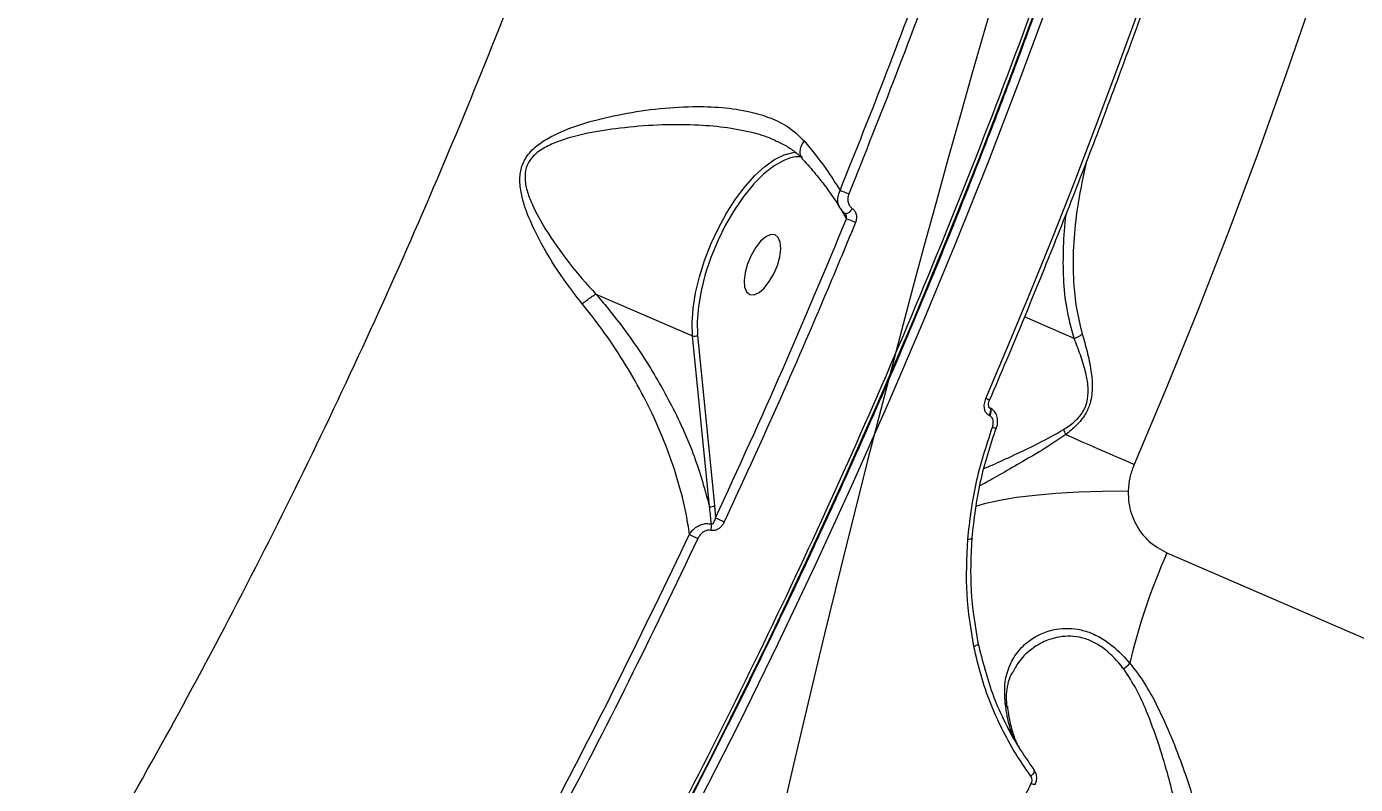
# Model space of a CAD drawing. Header units: millimetres. Extents: x -6104 to 7803, y -6013 to 4803.
# Drawn here: x 925.7 to 1109.6, y -1953 to -1848 of the extents above; entities that cross this region are included whole.
import ezdxf

# ---------------------------------------------------------------- set-up
doc = ezdxf.new("R2010")
doc.units = ezdxf.units.MM
for name, color, linetype in [('DIKOM_ОБЪЕКТ', 7, 'Continuous'), ('DIKOM_РАЗМЕР_ЗОНА', 7, 'Continuous'), ('DIKOM_РАЗМЕР_ОБЪЕКТА', 7, 'Continuous')]:
    doc.layers.add(name, color=color, linetype=linetype)
doc.styles.add('style1', font='arial.ttf', dxfattribs={"width": 0.8})
doc.dimstyles.new('1-50', dxfattribs={"dimtxt": 300, "dimasz": 200, "dimexe": 100, "dimexo": 0, "dimgap": 100, "dimtad": 1, "dimtxsty": 'style1', "dimcen": 200, "dimclrd": 7, "dimclre": 7, "dimclrt": 7, "dimadec": 1, "dimazin": 2, "dimtfac": 1, "dimtmove": 0, "dimatfit": 2, "dimfxl": 0, "dimlwd": 25, "dimlwe": 18, "dimarcsym": 0})

# ---------------------------------------------------------------- blocks, each defined once
blk = doc.blocks.new('*D10')
at = {"layer": 'Defpoints', "color": 0, "transparency": 16777216}
for p in [(-4094.65, -224.49), (3111.63, -1726.03), (3111.63, -4948.58)]:
    blk.add_point(p, dxfattribs=at)
at = {"layer": 'DIKOM_РАЗМЕР_ОБЪЕКТА', "color": 7, "lineweight": 18, "transparency": 16777216}
for p, q in [((-4094.65, -224.49), (-4094.65, -5048.58)), ((3111.63, -1726.03), (3111.63, -5048.58))]:
    blk.add_line(p, q, dxfattribs=at)
at = {"layer": 'DIKOM_РАЗМЕР_ОБЪЕКТА', "color": 7, "lineweight": 25, "transparency": 16777216}
blk.add_line((-3894.65, -4948.58), (2911.63, -4948.58), dxfattribs=at)
at = {"layer": 'DIKOM_РАЗМЕР_ОБЪЕКТА', "color": 7, "transparency": 16777216}
for points in [[(-3894.65, -4915.24), (-3894.65, -4981.91), (-4094.65, -4948.58)], [(2911.63, -4915.24), (2911.63, -4981.91), (3111.63, -4948.58)]]:
    blk.add_solid(points, dxfattribs=at)
at = {"layer": 'DIKOM_РАЗМЕР_ОБЪЕКТА', "color": 7, "transparency": 16777216, "insert": (-134.24, -4695.4), "char_height": 300, "attachment_point": 5, "style": 'style1'}
blk.add_mtext('7200', dxfattribs=at)
blk = doc.blocks.new('*D12')
at = {"layer": 'Defpoints', "color": 0, "transparency": 16777216}
for p in [(-6103.62, -69.94), (4675.35, -1132.87), (4675.35, -5913.06)]:
    blk.add_point(p, dxfattribs=at)
at = {"layer": 'DIKOM_РАЗМЕР_ЗОНА', "color": 7, "lineweight": 18, "transparency": 16777216}
for p, q in [((-6103.62, -69.94), (-6103.62, -6013.06)), ((4675.35, -1132.87), (4675.35, -6013.06))]:
    blk.add_line(p, q, dxfattribs=at)
at = {"layer": 'DIKOM_РАЗМЕР_ЗОНА', "color": 7, "lineweight": 25, "transparency": 16777216}
blk.add_line((-5903.62, -5913.06), (4475.35, -5913.06), dxfattribs=at)
at = {"layer": 'DIKOM_РАЗМЕР_ЗОНА', "color": 7, "transparency": 16777216}
for points in [[(-5903.62, -5879.73), (-5903.62, -5946.4), (-6103.62, -5913.06)], [(4475.35, -5879.73), (4475.35, -5946.4), (4675.35, -5913.06)]]:
    blk.add_solid(points, dxfattribs=at)
at = {"layer": 'DIKOM_РАЗМЕР_ЗОНА', "color": 7, "transparency": 16777216, "insert": (271.51, -5659.89), "char_height": 300, "attachment_point": 5, "style": 'style1'}
blk.add_mtext('10800', dxfattribs=at)

msp = doc.modelspace()

# ---------------------------------------------------------------- linework, layer by layer
at = {"layer": 'DIKOM_ОБЪЕКТ', "color": 7, "linetype": 'Continuous', "lineweight": 15}
for p, q in [((1039.157, -1874.692), (1038.533, -1873.539)), ((1004.476, -1885.114), (1017.855, -1890.908)), ((1070.666, -1891.248), (1063.8, -1888.275)), ((1018.548, -1890.78), (1020.88, -1914.386)), ((1020.187, -1914.515), (1017.855, -1890.908)), ((1058.987, -1900.87), (1058.909, -1900.836)), ((1058.992, -1901.957), (1058.914, -1901.924)), ((1020.88, -1914.386), (1021.041, -1916.081)), ((1083.514, -1920.957), (1372.371, -2046.055)), ((1017.658, -1954.656), (1019.813, -1950.439))]:
    msp.add_line(p, q, dxfattribs=at)
at = {"layer": 'DIKOM_ОБЪЕКТ', "color": 7, "linetype": 'Continuous', "lineweight": 15, "flags": 128}
for points in [[(1019.813, -1950.439), (1023.108, -1943.888), (1028.435, -1933.019), (1033.633, -1922.06), (1038.7, -1911.019), (1043.629, -1899.905), (1048.418, -1888.728), (1053.063, -1877.498), (1057.558, -1866.223), (1061.901, -1854.913), (1066.088, -1843.578), (1070.115, -1832.228), (1073.979, -1820.871), (1077.676, -1809.518), (1081.204, -1798.178), (1084.56, -1786.86), (1087.741, -1775.574), (1090.743, -1764.33), (1093.565, -1753.137), (1096.204, -1742.005), (1098.659, -1730.942), (1100.926, -1719.959), (1101.533, -1716.868)], [(1058.453, -1899.58), (1061.599, -1892.149), (1064.681, -1884.696), (1067.698, -1877.222), (1070.649, -1869.731), (1073.533, -1862.225), (1076.348, -1854.707), (1079.094, -1847.181), (1081.769, -1839.648)], [(1067.366, -1843.98), (1063.169, -1855.342), (1058.815, -1866.679), (1054.309, -1877.98), (1049.654, -1889.238), (1044.854, -1900.441), (1039.912, -1911.582), (1034.834, -1922.649), (1029.623, -1933.635), (1024.283, -1944.529), (1018.82, -1955.323)], [(1103.766, -1843.735), (1100.033, -1854.616), (1096.135, -1865.489), (1092.078, -1876.344), (1087.865, -1887.17), (1083.5, -1897.957), (1078.987, -1908.696)], [(1017.855, -1890.908), (1017.795, -1889.084), (1017.937, -1887.081), (1018.278, -1884.944), (1018.81, -1882.717), (1019.523, -1880.45), (1020.399, -1878.192), (1021.422, -1875.991), (1022.568, -1873.896), (1023.812, -1871.952), (1025.128, -1870.201), (1026.486, -1868.68), (1027.858, -1867.424), (1029.214, -1866.459), (1030.525, -1865.805), (1031.761, -1865.479), (1032.202, -1865.442)], [(1031.168, -1866.322), (1030.486, -1866.585), (1029.128, -1867.353), (1027.731, -1868.451), (1026.329, -1869.853), (1024.955, -1871.525), (1023.644, -1873.427), (1022.426, -1875.512), (1021.332, -1877.731), (1020.386, -1880.029), (1019.614, -1882.351), (1019.032, -1884.642), (1018.655, -1886.845), (1018.492, -1888.907), (1018.548, -1890.78)], [(1039.945, -1873.241), (1039.812, -1873.445), (1039.663, -1873.628), (1039.505, -1873.782), (1039.349, -1873.896), (1039.203, -1873.963), (1039.076, -1873.981), (1038.978, -1873.95)], [(1029.27, -1876.884), (1028.68, -1876.856), (1027.996, -1877.167), (1027.274, -1877.791), (1026.571, -1878.677), (1025.945, -1879.753), (1025.448, -1880.933), (1025.118, -1882.12), (1024.982, -1883.22), (1025.053, -1884.141), (1025.323, -1884.811), (1025.772, -1885.174), (1026.362, -1885.202), (1027.046, -1884.891), (1027.768, -1884.267), (1028.471, -1883.382), (1029.096, -1882.305), (1029.594, -1881.125), (1029.924, -1879.938), (1030.059, -1878.838), (1029.989, -1877.917), (1029.719, -1877.247), (1029.27, -1876.884)], [(1058.913, -1900.838), (1058.963, -1900.871), (1059.04, -1900.992), (1059.074, -1901.174), (1059.064, -1901.403), (1059.009, -1901.659), (1058.914, -1901.924)], [(1058.986, -1900.87), (1059.04, -1900.905), (1059.117, -1901.026), (1059.152, -1901.208), (1059.142, -1901.436), (1059.087, -1901.693), (1058.992, -1901.957)], [(1069.497, -1904.566), (1070.56, -1905.031), (1071.662, -1905.512), (1072.801, -1906.009), (1073.976, -1906.521), (1075.183, -1907.046), (1076.422, -1907.584), (1077.691, -1908.134), (1078.987, -1908.696)], [(1057.047, -1914.478), (1058.461, -1914.059), (1060.4, -1913.632), (1062.673, -1913.261), (1065.257, -1912.95), (1068.127, -1912.702), (1071.254, -1912.518), (1074.608, -1912.402), (1078.155, -1912.354)], [(1056.495, -1918.892), (1056.54, -1918.931), (1056.549, -1918.967), (1056.523, -1919.001), (1056.463, -1919.03), (1056.371, -1919.055), (1056.25, -1919.073), (1056.105, -1919.084), (1055.94, -1919.088)], [(1057.345, -1933.417), (1057.389, -1933.469), (1057.399, -1933.53), (1057.374, -1933.596), (1057.314, -1933.666), (1057.222, -1933.737), (1057.101, -1933.806), (1056.956, -1933.872), (1056.792, -1933.931)], [(1061.384, -1942.31), (1061.38, -1942.277), (1061.366, -1942.199)], [(1065.094, -1950.978), (1065.141, -1951.045), (1065.158, -1951.132), (1065.145, -1951.236), (1065.102, -1951.353), (1065.03, -1951.479), (1064.933, -1951.61), (1064.813, -1951.74), (1064.676, -1951.866)], [(1062.269, -1957.896), (1062.579, -1957.268), (1062.889, -1956.64), (1063.198, -1956.011), (1063.507, -1955.382), (1063.815, -1954.753), (1064.123, -1954.123), (1064.431, -1953.493), (1064.738, -1952.863)]]:
    msp.add_lwpolyline(points, dxfattribs=at)
at = {"layer": 'DIKOM_ОБЪЕКТ', "color": 7, "linetype": 'Continuous', "lineweight": 15}
for centre, radius, start, end in [((2974.096, -2400.773), 1993.829, 153.93339, 176.745303), ((1032.551, -1870.286), 4.198, 82.90898, 109.22686), ((1033.243, -1885.456), 15.524, 66.33876, 71.1472), ((1033.572, -1890.705), 16.96, 66.25308, 70.77199), ((1018.104, -1890.317), 0.642, 247.18112, 313.77712), ((1069.838, -1888.442), 2.926, 286.4222, 311.86309), ((1053.509, -1911.41), 12.821, 64.8042, 67.3201), ((1060.877, -1899.673), 4.161, 248.64753, 256.42046), ((1066.186, -1905.588), 3.466, 17.16209, 29.6376), ((1020.436, -1913.923), 0.642, 247.17941, 313.77883), ((1027.01, -1905.418), 12.22, 240.76134, 247.02776), ((1023.031, -1908.507), 11.352, 240.38363, 246.96443), ((1018.569, -1917.209), 1.911, 340.70198, 7.43696), ((1162.718, -1956.104), 86.652, 156.07024, 166.74942), ((1072.443, -1930.784), 8.059, 309.09947, 317.36667), ((1060.266, -1942.454), 1.129, 13.04262, 40.48656), ((1065.379, -1951.784), 1.255, 239.28504, 265.39175)]:
    msp.add_arc(centre, radius, start, end, dxfattribs=at)
for points, knots in [([(741.67, -2216.729), (744.458, -2216.742), (750.977, -2216.774), (761.711, -2215.347), (773.75, -2212.673), (786.017, -2208.737), (798.447, -2203.635), (810.995, -2197.417), (823.864, -2189.988), (837.023, -2181.319), (850.432, -2171.412), (863.796, -2160.484), (877.07, -2148.598), (890.212, -2135.833), (903.436, -2121.983), (916.699, -2107.049), (929.955, -2091.057), (942.76, -2074.557), (955.083, -2057.655), (966.91, -2040.462), (978.58, -2022.495), (990.05, -2003.781), (1001.278, -1984.366), (1012.166, -1964.403), (1022.673, -1943.944), (1032.764, -1923.051), (1042.468, -1901.651), (1051.733, -1879.798), (1060.515, -1857.559), (1068.62, -1835.423), (1076.037, -1813.464), (1082.77, -1791.75), (1088.927, -1769.928), (1094.465, -1748.067), (1099.334, -1726.256), (1103.236, -1706.219), (1105.245, -1693.628), (1106.134, -1688.06)], [0, 0, 0, 0, 0.0220395, 0.0515326, 0.0810498, 0.1105428, 0.1392035, 0.1678862, 0.1965469, 0.22604, 0.2555572, 0.2850503, 0.3137109, 0.3423937, 0.3710543, 0.4005474, 0.4300646, 0.4595576, 0.4871864, 0.5148348, 0.5424636, 0.5708352, 0.5992284, 0.6276001, 0.6562609, 0.6849436, 0.7136043, 0.7430975, 0.7726148, 0.802108, 0.8307686, 0.8594515, 0.8881122, 0.9176054, 0.9471225, 0.9766158, 1, 1, 1, 1]), ([(741.938, -2216.905), (743.132, -2216.923), (746.112, -2216.969), (750.989, -2216.704), (756.551, -2216.153), (762.211, -2215.294), (767.965, -2214.142), (773.818, -2212.692), (779.77, -2210.943), (785.818, -2208.896), (791.94, -2206.56), (798.113, -2203.941), (804.318, -2201.047), (810.551, -2197.88), (816.817, -2194.44), (823.115, -2190.728), (829.449, -2186.741), (835.82, -2182.479), (842.231, -2177.942), (848.681, -2173.127), (855.175, -2168.033), (861.711, -2162.658), (868.275, -2157.018), (874.836, -2151.135), (881.373, -2145.029), (887.877, -2138.708), (894.351, -2132.172), (900.798, -2125.416), (907.221, -2118.44), (913.621, -2111.242), (919.999, -2103.819), (926.359, -2096.171), (932.701, -2088.293), (939.028, -2080.184), (945.328, -2071.857), (951.572, -2063.349), (957.739, -2054.69), (963.819, -2045.894), (969.817, -2036.953), (975.736, -2027.866), (981.575, -2018.634), (987.335, -2009.257), (993.014, -1999.734), (998.613, -1990.067), (1004.133, -1980.254), (1009.572, -1970.296), (1014.925, -1960.202), (1020.178, -1949.999), (1025.315, -1939.721), (1030.323, -1929.386), (1035.203, -1919), (1039.953, -1908.562), (1044.576, -1898.072), (1049.071, -1887.529), (1053.437, -1876.934), (1057.676, -1866.287), (1061.785, -1855.589), (1065.766, -1844.839), (1069.616, -1834.041), (1073.328, -1823.222), (1076.887, -1812.415), (1080.285, -1801.647), (1083.52, -1790.928), (1086.592, -1780.257), (1089.502, -1769.631), (1092.25, -1759.053), (1094.836, -1748.521), (1097.26, -1738.036), (1099.521, -1727.599), (1101.621, -1717.208), (1103.552, -1706.87), (1105.212, -1697.301), (1106.148, -1691.226), (1106.562, -1688.542)], [0, 0, 0, 0, 0.0094077, 0.0234758, 0.0375496, 0.0516398, 0.0657619, 0.0799311, 0.0941627, 0.1084718, 0.1228261, 0.137127, 0.1513571, 0.1655334, 0.1796719, 0.193788, 0.2078977, 0.2220155, 0.2361533, 0.2503268, 0.2645521, 0.278845, 0.2932012, 0.3075358, 0.321785, 0.3359736, 0.3501177, 0.3642335, 0.378337, 0.3924445, 0.4065669, 0.4207201, 0.43492, 0.4491829, 0.4635203, 0.4778591, 0.4920989, 0.5062929, 0.5204523, 0.5345889, 0.5487143, 0.5628397, 0.5769743, 0.5911282, 0.6053129, 0.6195397, 0.6338199, 0.6481185, 0.6623743, 0.6765813, 0.6907508, 0.7048945, 0.7190235, 0.7331493, 0.7472822, 0.7614309, 0.7756067, 0.7898213, 0.8040856, 0.8183883, 0.8326644, 0.8468852, 0.8610656, 0.8752172, 0.889351, 0.9034787, 0.9176113, 0.9317563, 0.9459252, 0.9601293, 0.9743798, 0.9886796, 1, 1, 1, 1]), ([(709.36, -2160.417), (712.684, -2160.334), (719.337, -2160.167), (729.751, -2158.528), (740.547, -2155.854), (751.739, -2152.007), (763.287, -2146.999), (774.94, -2140.932), (786.653, -2133.855), (798.384, -2125.834), (810.324, -2116.739), (822.439, -2106.554), (834.689, -2095.29), (846.809, -2083.192), (858.759, -2070.32), (870.506, -2056.75), (882.236, -2042.264), (893.907, -2026.875), (905.477, -2010.614), (916.696, -1993.83), (927.535, -1976.591), (937.97, -1958.973), (948.165, -1940.701), (958.073, -1921.811), (967.651, -1902.353), (976.697, -1882.739), (985.191, -1863.038), (993.125, -1843.318), (1000.62, -1823.278), (1007.63, -1802.973), (1014.122, -1782.468), (1019.531, -1763.633), (1024.04, -1746.485), (1026.448, -1736.207), (1027.654, -1731.064)], [0, 0, 0, 0, 0.0311784, 0.0623809, 0.0935594, 0.1256442, 0.1577552, 0.18984, 0.2210202, 0.2522245, 0.2834047, 0.3154898, 0.347601, 0.3796861, 0.4108891, 0.4421159, 0.4733189, 0.5054257, 0.5375585, 0.5696654, 0.6009196, 0.6321979, 0.6634522, 0.6956101, 0.727794, 0.7599519, 0.7912842, 0.8226405, 0.8539729, 0.8862089, 0.9184711, 0.9507073, 0.9753304, 1, 1, 1, 1]), ([(1038.259, -1870.765), (1040.446, -1865.291), (1044.82, -1854.342), (1050.978, -1837.79), (1056.858, -1821.167), (1060.482, -1810.059), (1062.295, -1804.504)], [0, 0, 0, 0, 0.2490997, 0.4982003, 0.7490993, 1, 1, 1, 1]), ([(1063.56, -1804.832), (1061.757, -1810.358), (1058.152, -1821.411), (1052.277, -1838.03), (1046.095, -1854.659), (1041.68, -1865.711), (1039.473, -1871.237)], [0, 0, 0, 0, 0.2490995, 0.4981999, 0.7491005, 1, 1, 1, 1]), ([(1058.967, -1899.809), (1059.759, -1897.95), (1062.055, -1892.561), (1065.758, -1883.603), (1070.027, -1872.928), (1074.159, -1862.22), (1078.081, -1851.677), (1080.745, -1844.251), (1082.095, -1840.406), (1082.253, -1839.956)], [0, 0, 0, 0, 0.0939968, 0.2725894, 0.451186, 0.6297846, 0.8083822, 0.9775832, 1, 1, 1, 1]), ([(1002.596, -1886.483), (1001.417, -1884.952), (999.058, -1881.889), (996.434, -1877.36), (994.833, -1873.762), (994.097, -1871.207), (993.867, -1869.261), (994.131, -1867.364), (995.09, -1865.59), (996.677, -1864.179), (999.309, -1862.676), (1002.918, -1861.333), (1007.669, -1860.207), (1012.691, -1859.395), (1017.565, -1859.067), (1021.966, -1859.194), (1025.579, -1859.718), (1028.624, -1860.645), (1031.259, -1861.92), (1032.59, -1863.212), (1033.299, -1863.9)], [0, 0, 0, 0, 0.0873337, 0.1746825, 0.2336203, 0.2639477, 0.2941259, 0.3212109, 0.3485684, 0.3826718, 0.4154307, 0.4851389, 0.5550408, 0.6342215, 0.7133278, 0.7769221, 0.840421, 0.891305, 0.9421348, 1, 1, 1, 1]), ([(1029.312, -1863.865), (1029.15, -1863.783), (1028.167, -1863.285), (1025.793, -1862.636), (1022.235, -1861.957), (1017.844, -1861.622), (1013.005, -1861.63), (1008.024, -1862.053), (1003.32, -1862.743), (999.749, -1863.699), (997.153, -1864.865), (995.681, -1865.959), (995.035, -1867.016), (994.693, -1868.016), (994.59, -1869.275), (994.96, -1871.016), (995.886, -1873.34), (997.737, -1876.651), (1000.68, -1880.809), (1003.162, -1883.729), (1004.465, -1885.111), (1004.467, -1885.112)], [0, 0, 0, 0, 0.0110877, 0.0674748, 0.1391689, 0.2109629, 0.3008048, 0.3907194, 0.4689474, 0.546952, 0.5822358, 0.6175066, 0.6406046, 0.6448519, 0.6721941, 0.7043963, 0.7368162, 0.8022817, 0.9010933, 0.9999005, 1, 1, 1, 1]), ([(1029.314, -1863.861), (1029.702, -1864.026), (1030.656, -1864.43), (1031.875, -1865.268), (1032.697, -1865.912), (1032.994, -1866.311), (1032.996, -1866.314)], [0, 0, 0, 0, 0.2580347, 0.6337293, 0.9969647, 1, 1, 1, 1]), ([(1033.299, -1863.9), (1033.272, -1863.936), (1033.098, -1864.168), (1032.83, -1864.651), (1032.665, -1865.323), (1032.714, -1865.92), (1032.924, -1866.182), (1033.018, -1866.299)], [0, 0, 0, 0, 0.041718, 0.2742401, 0.5326321, 0.791031, 1, 1, 1, 1]), ([(1033.299, -1863.9), (1034.358, -1865.192), (1036.32, -1867.585), (1037.647, -1869.763), (1038.259, -1870.765)], [0, 0, 0, 0, 0.5395071, 1, 1, 1, 1]), ([(1032.99, -1866.308), (1033.109, -1866.436), (1033.887, -1867.268), (1035.114, -1868.742), (1036.623, -1870.693), (1037.665, -1872.185), (1038.122, -1872.975), (1038.251, -1873.198)], [0, 0, 0, 0, 0.0509227, 0.3313265, 0.6112197, 0.8901828, 1, 1, 1, 1]), ([(1072.333, -1866.888), (1071.849, -1869.135), (1071.013, -1873.019), (1070.503, -1878.557), (1070.508, -1883.046), (1070.908, -1887.092), (1071.496, -1889.442), (1071.791, -1890.621)], [0, 0, 0, 0, 0.2805228, 0.4849971, 0.6907764, 0.8447935, 1, 1, 1, 1]), ([(1038.285, -1873.182), (1038.179, -1872.976), (1037.941, -1872.516), (1037.923, -1871.638), (1038.147, -1871.056), (1038.259, -1870.765)], [0, 0, 0, 0, 0.2885186, 0.645584, 1, 1, 1, 1]), ([(1039.473, -1871.237), (1039.414, -1871.428), (1039.296, -1871.81), (1039.349, -1872.399), (1039.559, -1872.917), (1039.82, -1873.136), (1039.945, -1873.241)], [0, 0, 0, 0, 0.2583651, 0.5167717, 0.7677768, 1, 1, 1, 1]), ([(1038.296, -1873.187), (1038.342, -1873.282), (1038.494, -1873.598), (1038.782, -1873.8), (1038.984, -1873.941)], [0, 0, 0, 0, 0.3008455, 1, 1, 1, 1]), ([(1038.979, -1873.955), (1038.998, -1873.964), (1039.022, -1873.976), (1039.052, -1874.037), (1039.059, -1874.05)], [0, 0, 0, 0, 0.7753217, 1, 1, 1, 1]), ([(1039.157, -1874.692), (1039.164, -1874.61), (1039.177, -1874.45), (1039.144, -1874.225), (1039.08, -1874.1), (1039.056, -1874.052)], [0, 0, 0, 0, 0.3952227, 0.7685724, 1, 1, 1, 1]), ([(1039.945, -1873.241), (1040.067, -1873.344), (1040.32, -1873.556), (1040.525, -1874.056), (1040.575, -1874.627), (1040.459, -1874.997), (1040.401, -1875.182)], [0, 0, 0, 0, 0.2338691, 0.4824753, 0.74132, 1, 1, 1, 1]), ([(1070.666, -1891.248), (1070.3, -1889.898), (1069.568, -1887.195), (1069.145, -1882.935), (1069.17, -1878.582), (1069.328, -1875.522), (1069.62, -1873.94), (1069.639, -1873.836)], [0, 0, 0, 0, 0.2413992, 0.4829742, 0.7326774, 0.9824499, 1, 1, 1, 1]), ([(1021.041, -1916.081), (1024.177, -1909.249), (1030.458, -1895.563), (1036.255, -1881.655), (1039.157, -1874.692)], [0, 0, 0, 0, 0.4992738, 1, 1, 1, 1]), ([(1040.401, -1875.182), (1040.148, -1875.798), (1038.883, -1878.879), (1035.333, -1887.377), (1029.611, -1900.639), (1024.699, -1911.323), (1022.24, -1916.669)], [0, 0, 0, 0, 0.04414, 0.2207128, 0.6100139, 1, 1, 1, 1]), ([(1002.596, -1886.483), (1002.634, -1886.45), (1002.877, -1886.234), (1003.35, -1885.845), (1003.979, -1885.385), (1004.304, -1885.203), (1004.467, -1885.112)], [0, 0, 0, 0, 0.0562068, 0.3685253, 0.6842632, 1, 1, 1, 1]), ([(1004.467, -1885.112), (1004.467, -1885.112), (1004.469, -1885.112), (1004.472, -1885.112), (1004.475, -1885.113), (1004.476, -1885.114)], [0, 0, 0, 0, 0.2983974, 0.7069192, 1, 1, 1, 1]), ([(1004.476, -1885.114), (1005.015, -1885.749), (1006.461, -1887.451), (1008.637, -1890.293), (1010.965, -1893.658), (1013.083, -1897.088), (1015.628, -1901.751), (1018.298, -1907.662), (1019.553, -1912.213), (1020.187, -1914.515)], [0, 0, 0, 0, 0.0670842, 0.1796406, 0.2922138, 0.407923, 0.5236439, 0.7591257, 1, 1, 1, 1]), ([(1017.421, -1918.376), (1017.353, -1917.909), (1017.051, -1915.822), (1016.192, -1911.992), (1014.525, -1906.832), (1012.411, -1901.848), (1009.954, -1897.115), (1007.243, -1892.684), (1004.732, -1889.134), (1003.097, -1887.104), (1002.596, -1886.483)], [0, 0, 0, 0, 0.046567, 0.207885, 0.3696704, 0.5309375, 0.6671832, 0.8037639, 0.9398799, 1, 1, 1, 1]), ([(1071.791, -1890.621), (1072.02, -1891.426), (1072.48, -1893.044), (1073.006, -1895.483), (1073.248, -1897.885), (1073.034, -1900.002), (1072.215, -1901.884), (1071.008, -1903.375), (1070.015, -1904.158), (1069.497, -1904.566)], [0, 0, 0, 0, 0.1836426, 0.369227, 0.5090718, 0.6522027, 0.7508502, 0.8702046, 1, 1, 1, 1]), ([(1069.198, -1903.875), (1069.706, -1903.539), (1070.667, -1902.906), (1071.843, -1901.618), (1072.545, -1900.014), (1072.633, -1898.803), (1072.563, -1897.426), (1072.254, -1895.764), (1071.557, -1893.502), (1070.963, -1892), (1070.666, -1891.248)], [0, 0, 0, 0, 0.1297988, 0.2451283, 0.3384658, 0.4557871, 0.477232, 0.6177219, 0.8086891, 1, 1, 1, 1]), ([(1058.914, -1901.924), (1058.827, -1901.876), (1058.627, -1901.765), (1058.386, -1901.439), (1058.224, -1900.94), (1058.214, -1900.28), (1058.37, -1899.822), (1058.453, -1899.58)], [0, 0, 0, 0, 0.1205664, 0.2783587, 0.4705925, 0.7208279, 1, 1, 1, 1]), ([(1058.921, -1900.843), (1058.919, -1900.841), (1058.915, -1900.837), (1058.887, -1900.795), (1058.851, -1900.699), (1058.822, -1900.53), (1058.83, -1900.257), (1058.884, -1899.997), (1058.957, -1899.843), (1058.972, -1899.811)], [0, 0, 0, 0, 0.06802995, 0.14476472, 0.25415972, 0.38516752, 0.59989962, 0.91672229, 1, 1, 1, 1]), ([(1059.887, -1903.713), (1059.921, -1903.629), (1060.071, -1903.249), (1060.113, -1902.573), (1059.938, -1901.798), (1059.56, -1901.248), (1059.216, -1900.936), (1059, -1900.883), (1058.982, -1900.879)], [0, 0, 0, 0, 0.0814578, 0.3696057, 0.5976313, 0.7964413, 0.9827287, 1, 1, 1, 1]), ([(1055.94, -1919.088), (1056.241, -1916.491), (1056.851, -1911.233), (1058.518, -1906.13), (1059.362, -1903.548)], [0, 0, 0, 0, 0.4938393, 1, 1, 1, 1]), ([(1059.837, -1903.683), (1059.03, -1906.148), (1057.396, -1911.14), (1056.798, -1916.287), (1056.495, -1918.892)], [0, 0, 0, 0, 0.4938442, 1, 1, 1, 1]), ([(1059.362, -1903.548), (1059.408, -1903.385), (1059.499, -1903.063), (1059.471, -1902.607), (1059.341, -1902.26), (1059.17, -1902.053), (1059.042, -1901.984), (1058.992, -1901.957)], [0, 0, 0, 0, 0.2734547, 0.53927282, 0.73865114, 0.89890349, 1, 1, 1, 1]), ([(1069.497, -1904.566), (1068.399, -1905.307), (1066.201, -1906.79), (1063.064, -1908.57), (1060.295, -1910.189), (1058.431, -1911.25), (1057.718, -1911.598), (1057.586, -1911.662)], [0, 0, 0, 0, 0.2257556, 0.4519092, 0.698027, 0.9440067, 1, 1, 1, 1]), ([(1058.21, -1909.261), (1058.698, -1909.055), (1060.009, -1908.503), (1062.606, -1907.28), (1065.808, -1905.776), (1068.061, -1904.512), (1069.198, -1903.875)], [0, 0, 0, 0, 0.1750954, 0.4700743, 0.7325845, 1, 1, 1, 1]), ([(1078.987, -1908.696), (1078.964, -1908.75), (1078.712, -1909.348), (1078.316, -1910.561), (1078.209, -1911.749), (1078.155, -1912.354)], [0, 0, 0, 0, 0.0468314, 0.5142886, 1, 1, 1, 1]), ([(1078.155, -1912.354), (1078.166, -1912.932), (1078.199, -1914.549), (1079.075, -1917.048), (1080.892, -1919.504), (1082.635, -1920.469), (1083.514, -1920.957)], [0, 0, 0, 0, 0.1529638, 0.4283685, 0.711431, 1, 1, 1, 1]), ([(1020.464, -1916.961), (1020.452, -1916.849), (1020.365, -1916.033), (1020.27, -1915.218), (1020.187, -1914.515)], [0, 0, 0, 0, 0.138052, 1, 1, 1, 1]), ([(1020.464, -1916.961), (1020.492, -1916.961), (1020.54, -1916.961), (1020.635, -1916.917), (1020.749, -1916.812), (1020.876, -1916.606), (1020.977, -1916.355), (1021.021, -1916.165), (1021.041, -1916.081)], [0, 0, 0, 0, 0.07635709, 0.13232947, 0.2954446, 0.50614514, 0.78245919, 1, 1, 1, 1]), ([(976.529, -1995.662), (980.127, -1989.493), (987.323, -1977.155), (997.716, -1958.001), (1007.818, -1938.437), (1014.22, -1925.063), (1017.421, -1918.376)], [0, 0, 0, 0, 0.248596, 0.497193, 0.7485972, 1, 1, 1, 1]), ([(1017.421, -1918.376), (1017.54, -1918.205), (1017.816, -1917.809), (1018.399, -1917.33), (1019.09, -1916.999), (1019.8, -1916.851), (1020.241, -1916.924), (1020.464, -1916.961)], [0, 0, 0, 0, 0.1742004, 0.4036645, 0.6052324, 0.800089, 1, 1, 1, 1]), ([(1020.373, -1917.84), (1020.238, -1917.821), (1019.97, -1917.783), (1019.549, -1917.915), (1019.145, -1918.177), (1018.811, -1918.539), (1018.656, -1918.828), (1018.589, -1918.954)], [0, 0, 0, 0, 0.1888985, 0.3774391, 0.5791973, 0.8164507, 1, 1, 1, 1]), ([(1022.24, -1916.669), (1022.17, -1916.801), (1022.008, -1917.106), (1021.654, -1917.487), (1021.227, -1917.76), (1020.789, -1917.898), (1020.512, -1917.86), (1020.373, -1917.84)], [0, 0, 0, 0, 0.1825484, 0.4237785, 0.6274606, 0.8134143, 1, 1, 1, 1]), ([(1018.589, -1918.954), (1015.417, -1925.582), (1009.074, -1938.837), (998.993, -1958.377), (988.546, -1977.654), (981.253, -1990.161), (977.606, -1996.414)], [0, 0, 0, 0, 0.2485965, 0.4971934, 0.7485967, 1, 1, 1, 1]), ([(1056.792, -1933.931), (1056.393, -1931.535), (1055.586, -1926.687), (1055.821, -1921.641), (1055.94, -1919.088)], [0, 0, 0, 0, 0.49417154, 1, 1, 1, 1]), ([(1056.495, -1918.892), (1056.382, -1921.333), (1056.154, -1926.271), (1056.945, -1931.017), (1057.345, -1933.417)], [0, 0, 0, 0, 0.4941598, 1, 1, 1, 1]), ([(1061.125, -1941.721), (1061.074, -1940.85), (1060.971, -1939.082), (1061.577, -1936.743), (1062.727, -1934.681), (1064.31, -1933.129), (1066.187, -1932.051), (1068.022, -1931.501), (1069.871, -1931.361), (1071.611, -1931.568), (1073.415, -1932.17), (1075.592, -1933.419), (1077.234, -1934.928), (1078.22, -1936.067), (1078.373, -1936.243)], [0, 0, 0, 0, 0.1084802, 0.2202196, 0.3276471, 0.4383072, 0.5238029, 0.6115069, 0.6745135, 0.7390865, 0.8027733, 0.8688963, 0.979732, 1, 1, 1, 1]), ([(1077.526, -1937.039), (1077.391, -1936.866), (1076.527, -1935.759), (1075.117, -1934.349), (1073.22, -1933.199), (1072.105, -1932.805), (1070.951, -1932.551), (1069.76, -1932.453), (1068.02, -1932.674), (1066.244, -1933.308), (1064.45, -1934.466), (1063.023, -1935.858), (1062.429, -1937.03), (1062.191, -1937.498)], [0, 0, 0, 0, 0.0272951, 0.1748001, 0.251584, 0.3313399, 0.3460843, 0.4301825, 0.5168121, 0.6333591, 0.7531429, 0.9014176, 1, 1, 1, 1]), ([(1064.676, -1951.866), (1063.942, -1950.822), (1062.475, -1948.734), (1060.622, -1945.336), (1059.029, -1941.735), (1057.713, -1937.936), (1057.099, -1935.266), (1056.792, -1933.931)], [0, 0, 0, 0, 0.1976818, 0.3953855, 0.5930859, 0.7965441, 1, 1, 1, 1]), ([(1057.345, -1933.417), (1057.984, -1935.942), (1058.952, -1939.767), (1061.068, -1944.485), (1062.912, -1947.882), (1064.373, -1949.956), (1065.094, -1950.978)], [0, 0, 0, 0, 0.3951678, 0.5986742, 0.8021811, 1, 1, 1, 1]), ([(1078.373, -1936.243), (1079.078, -1937.156), (1080.513, -1939.017), (1082.377, -1942.523), (1084.168, -1946.504), (1085.708, -1950.55), (1086.926, -1954.211), (1087.808, -1957.274), (1088.141, -1958.98), (1088.295, -1959.769)], [0, 0, 0, 0, 0.12610085, 0.2567316, 0.42433652, 0.59686491, 0.7352987, 0.87757003, 1, 1, 1, 1]), ([(1061.399, -1942.311), (1061.356, -1941.861), (1061.26, -1940.866), (1061.422, -1939.467), (1061.705, -1938.307), (1062.042, -1937.698), (1062.157, -1937.491)], [0, 0, 0, 0, 0.2427961, 0.5374353, 0.8423639, 1, 1, 1, 1]), ([(1085.536, -1960.378), (1085.42, -1959.587), (1085.173, -1957.896), (1084.489, -1954.851), (1083.546, -1951.254), (1082.323, -1947.215), (1080.905, -1943.316), (1079.376, -1939.82), (1078.149, -1937.974), (1077.526, -1937.039)], [0, 0, 0, 0, 0.122708, 0.262463, 0.4060176, 0.5749247, 0.7482652, 0.8723686, 1, 1, 1, 1]), ([(1062.542, -1947.054), (1062.29, -1946.5), (1061.732, -1945.277), (1061.348, -1943.364), (1061.174, -1942.087), (1061.125, -1941.721)], [0, 0, 0, 0, 0.3711127, 0.8194815, 1, 1, 1, 1]), ([(1063.026, -1947.921), (1062.89, -1947.647), (1062.512, -1946.884), (1062.032, -1945.324), (1061.641, -1943.687), (1061.511, -1942.56), (1061.468, -1942.193)], [0, 0, 0, 0, 0.1848354, 0.5131779, 0.8413224, 1, 1, 1, 1]), ([(1065.263, -1953.028), (1065.304, -1952.949), (1065.468, -1952.643), (1065.519, -1952.051), (1065.404, -1951.421), (1065.179, -1951.131), (1065.095, -1951.022)], [0, 0, 0, 0, 0.1238651, 0.4815737, 0.8066926, 1, 1, 1, 1]), ([(1064.738, -1952.863), (1064.778, -1952.758), (1064.859, -1952.548), (1064.847, -1952.217), (1064.764, -1951.993), (1064.691, -1951.887), (1064.676, -1951.866)], [0, 0, 0, 0, 0.3066761, 0.6133471, 0.9194783, 1, 1, 1, 1])]:
    msp.add_open_spline(points, degree=3, knots=knots, dxfattribs=at)

# ---------------------------------------------------------------- dimensions: what is measured, and where the dimension line sits
at = {"layer": 'DIKOM_РАЗМЕР_ЗОНА'}
dim = msp.add_linear_dim(base=(4675.352, -5913.064), p1=(-6103.623, -69.942), p2=(4675.352, -1132.872), text='10800', dimstyle='1-50', dxfattribs=at)
dim.commit()
dim.dimension.update_dxf_attribs({"geometry": '*D12', "text_midpoint": (271.508, -5913.064), "dimtype": 160})
at = {"layer": 'DIKOM_РАЗМЕР_ОБЪЕКТА'}
dim = msp.add_linear_dim(base=(3111.629, -4948.576), p1=(-4094.654, -224.488), p2=(3111.629, -1726.033), text='7200', dimstyle='1-50', dxfattribs=at)
dim.commit()
dim.dimension.update_dxf_attribs({"geometry": '*D10', "text_midpoint": (-134.242, -4948.576), "dimtype": 160})

doc.saveas('drawing.dxf')
